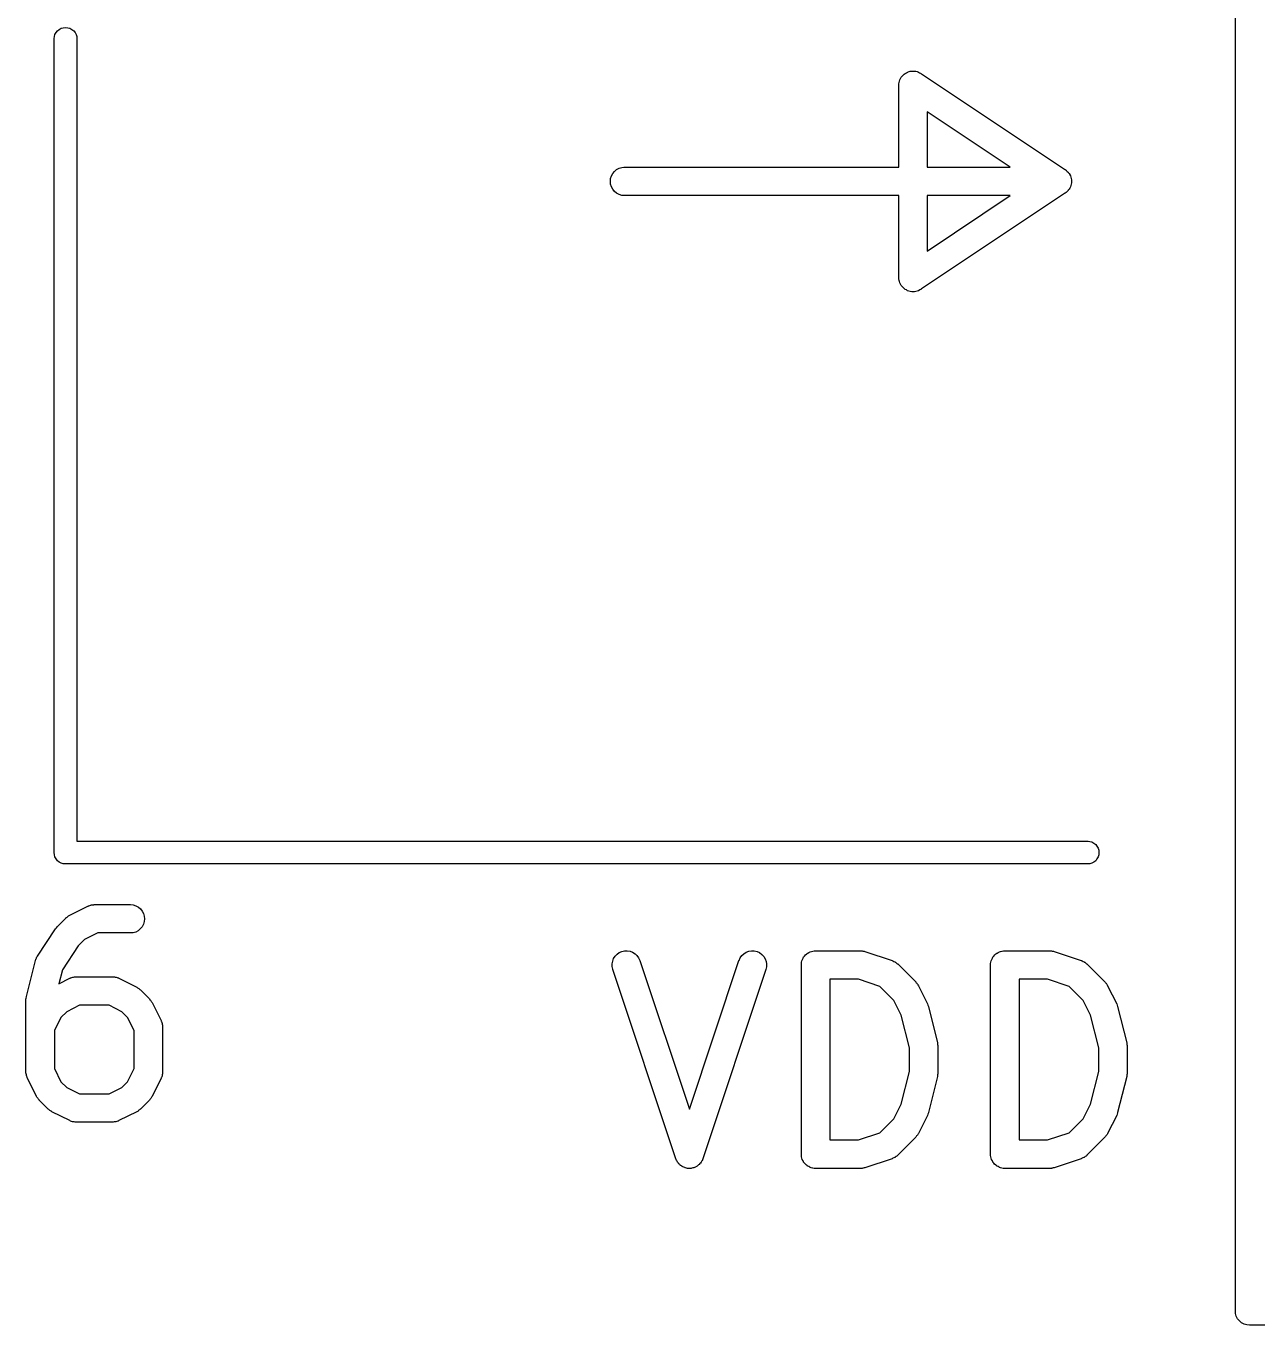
# Model space of a CAD drawing. Extents: x 123.1 to 175.8, y -128.4 to -81.3.
# Drawn here: x 156.51 to 163.02, y -109.9 to -103.04 of the extents above; entities that cross this region are included whole.
import ezdxf

# ---------------------------------------------------------------- set-up
doc = ezdxf.new("R2010")
doc.units = 0
doc.header["$MEASUREMENT"] = 0
doc.layers.add('BLACK', color=7, linetype='CONTINUOUS')

msp = doc.modelspace()

# ---------------------------------------------------------------- linework, layer by layer
at = {"layer": 'BLACK', "linetype": 'CONTINUOUS'}
for p, q in [((162.903, -109.822), (162.903, -99.6697)), ((156.689, -103.054), (156.699, -103.048)), ((156.699, -103.048), (156.71, -103.045)), ((156.71, -103.045), (156.722, -103.044)), ((156.722, -103.044), (156.734, -103.045)), ((156.734, -103.045), (156.745, -103.048)), ((156.745, -103.048), (156.755, -103.054)), ((156.662, -103.101), (156.663, -103.092)), ((156.662, -107.401), (156.662, -103.101)), ((156.663, -103.092), (156.666, -103.081)), ((156.666, -103.081), (156.672, -103.071)), ((156.672, -103.071), (156.679, -103.061)), ((156.679, -103.061), (156.689, -103.054)), ((156.755, -103.054), (156.765, -103.061)), ((156.765, -103.061), (156.772, -103.071)), ((156.772, -103.071), (156.778, -103.081)), ((156.778, -103.081), (156.781, -103.092)), ((156.781, -103.092), (156.782, -103.101)), ((156.782, -103.101), (156.782, -107.344)), ((161.128, -103.327), (161.13, -103.32)), ((161.13, -103.32), (161.134, -103.314)), ((161.13, -103.32), (161.13, -103.32)), ((161.13, -103.32), (161.13, -103.32)), ((161.134, -103.314), (161.137, -103.307)), ((161.137, -103.307), (161.143, -103.301)), ((161.137, -103.307), (161.137, -103.307)), ((161.137, -103.307), (161.137, -103.307)), ((161.143, -103.301), (161.147, -103.296)), ((161.147, -103.296), (161.153, -103.29)), ((161.147, -103.296), (161.147, -103.296)), ((161.147, -103.296), (161.147, -103.296)), ((161.153, -103.29), (161.158, -103.286)), ((161.158, -103.286), (161.165, -103.283)), ((161.158, -103.286), (161.158, -103.286)), ((161.158, -103.286), (161.158, -103.286)), ((161.165, -103.283), (161.171, -103.279)), ((161.171, -103.279), (161.179, -103.277)), ((161.171, -103.279), (161.171, -103.279)), ((161.171, -103.279), (161.171, -103.279)), ((161.179, -103.277), (161.185, -103.275)), ((161.185, -103.275), (161.193, -103.274)), ((161.185, -103.275), (161.185, -103.275)), ((161.185, -103.275), (161.185, -103.275)), ((161.193, -103.274), (161.2, -103.274)), ((161.2, -103.274), (161.2, -103.274)), ((161.2, -103.274), (161.2, -103.274)), ((161.2, -103.274), (161.208, -103.274)), ((161.208, -103.274), (161.215, -103.275)), ((161.215, -103.275), (161.215, -103.275)), ((161.215, -103.275), (161.215, -103.275)), ((161.215, -103.275), (161.222, -103.277)), ((161.222, -103.277), (161.229, -103.279)), ((161.229, -103.279), (161.229, -103.279)), ((161.229, -103.279), (161.229, -103.279)), ((161.229, -103.279), (161.235, -103.283)), ((161.235, -103.283), (161.239, -103.285)), ((161.239, -103.285), (161.239, -103.285)), ((161.239, -103.285), (161.242, -103.286)), ((161.242, -103.286), (161.245, -103.289)), ((161.245, -103.289), (162.001, -103.793)), ((161.125, -103.341), (161.126, -103.334)), ((161.125, -103.345), (161.125, -103.341)), ((161.125, -103.349), (161.125, -103.345)), ((161.125, -103.345), (161.125, -103.345)), ((161.125, -103.353), (161.125, -103.349)), ((161.125, -103.782), (161.125, -103.353)), ((161.126, -103.334), (161.128, -103.327)), ((161.126, -103.334), (161.126, -103.334)), ((161.126, -103.334), (161.126, -103.334)), ((161.714, -103.782), (161.275, -103.489)), ((161.275, -103.489), (161.275, -103.782)), ((159.623, -103.804), (159.634, -103.794)), ((159.634, -103.794), (159.647, -103.787)), ((159.647, -103.787), (159.661, -103.783)), ((159.661, -103.783), (159.672, -103.782)), ((159.672, -103.782), (161.125, -103.782)), ((161.275, -103.782), (161.714, -103.782)), ((162.001, -103.793), (162.004, -103.794)), ((162.004, -103.794), (162.004, -103.794)), ((162.004, -103.794), (162.004, -103.794)), ((162.004, -103.794), (162.009, -103.798)), ((162.009, -103.798), (162.009, -103.799)), ((162.009, -103.799), (162.015, -103.804)), ((159.601, -103.857), (159.602, -103.842)), ((159.602, -103.872), (159.601, -103.857)), ((159.602, -103.842), (159.606, -103.828)), ((159.606, -103.828), (159.613, -103.815)), ((159.613, -103.815), (159.623, -103.804)), ((162.015, -103.804), (162.015, -103.804)), ((162.015, -103.804), (162.015, -103.804)), ((162.015, -103.804), (162.015, -103.804)), ((162.015, -103.804), (162.015, -103.804)), ((162.015, -103.804), (162.019, -103.809)), ((162.019, -103.809), (162.02, -103.81)), ((162.02, -103.81), (162.025, -103.815)), ((162.025, -103.815), (162.025, -103.815)), ((162.025, -103.815), (162.025, -103.815)), ((162.025, -103.815), (162.025, -103.815)), ((162.025, -103.815), (162.025, -103.815)), ((162.025, -103.815), (162.028, -103.821)), ((162.028, -103.821), (162.028, -103.822)), ((162.028, -103.822), (162.032, -103.828)), ((162.032, -103.828), (162.032, -103.828)), ((162.032, -103.828), (162.032, -103.828)), ((162.032, -103.828), (162.032, -103.828)), ((162.032, -103.828), (162.032, -103.828)), ((162.032, -103.828), (162.034, -103.835)), ((162.034, -103.835), (162.034, -103.835)), ((162.034, -103.835), (162.036, -103.842)), ((162.036, -103.842), (162.036, -103.842)), ((162.036, -103.842), (162.036, -103.842)), ((162.036, -103.842), (162.036, -103.842)), ((162.036, -103.842), (162.036, -103.842)), ((162.036, -103.842), (162.037, -103.849)), ((162.037, -103.865), (162.036, -103.872)), ((162.037, -103.849), (162.037, -103.85)), ((162.037, -103.85), (162.037, -103.857)), ((162.037, -103.857), (162.037, -103.857)), ((162.037, -103.857), (162.037, -103.857)), ((162.037, -103.857), (162.037, -103.857)), ((162.037, -103.857), (162.037, -103.857)), ((162.037, -103.857), (162.037, -103.864)), ((162.037, -103.864), (162.037, -103.865)), ((159.606, -103.886), (159.602, -103.872)), ((159.613, -103.899), (159.606, -103.886)), ((159.623, -103.91), (159.613, -103.899)), ((159.634, -103.92), (159.623, -103.91)), ((159.647, -103.927), (159.634, -103.92)), ((159.661, -103.931), (159.647, -103.927)), ((159.672, -103.932), (159.661, -103.931)), ((161.125, -103.932), (159.672, -103.932)), ((161.125, -104.361), (161.125, -103.932)), ((162.001, -103.921), (161.245, -104.425)), ((161.275, -103.932), (161.275, -104.225)), ((161.275, -104.225), (161.714, -103.932)), ((161.714, -103.932), (161.275, -103.932)), ((162.004, -103.92), (162.001, -103.921)), ((162.009, -103.916), (162.004, -103.92)), ((162.004, -103.92), (162.004, -103.92)), ((162.004, -103.92), (162.004, -103.92)), ((162.015, -103.91), (162.009, -103.915)), ((162.009, -103.915), (162.009, -103.916)), ((162.019, -103.905), (162.015, -103.91)), ((162.015, -103.91), (162.015, -103.91)), ((162.015, -103.91), (162.015, -103.91)), ((162.015, -103.91), (162.015, -103.91)), ((162.015, -103.91), (162.015, -103.91)), ((162.02, -103.904), (162.019, -103.905)), ((162.025, -103.899), (162.02, -103.904)), ((162.028, -103.893), (162.025, -103.899)), ((162.025, -103.899), (162.025, -103.899)), ((162.025, -103.899), (162.025, -103.899)), ((162.025, -103.899), (162.025, -103.899)), ((162.025, -103.899), (162.025, -103.899)), ((162.032, -103.886), (162.028, -103.892)), ((162.028, -103.892), (162.028, -103.893)), ((162.034, -103.879), (162.032, -103.886)), ((162.032, -103.886), (162.032, -103.886)), ((162.032, -103.886), (162.032, -103.886)), ((162.032, -103.886), (162.032, -103.886)), ((162.032, -103.886), (162.032, -103.886)), ((162.036, -103.872), (162.034, -103.879)), ((162.034, -103.879), (162.034, -103.879)), ((162.036, -103.872), (162.036, -103.872)), ((162.036, -103.872), (162.036, -103.872)), ((162.036, -103.872), (162.036, -103.872)), ((162.036, -103.872), (162.036, -103.872)), ((161.125, -104.365), (161.125, -104.361)), ((161.125, -104.369), (161.125, -104.365)), ((161.125, -104.372), (161.125, -104.369)), ((161.125, -104.369), (161.125, -104.369)), ((161.126, -104.38), (161.125, -104.372)), ((161.128, -104.386), (161.126, -104.38)), ((161.126, -104.38), (161.126, -104.38)), ((161.126, -104.38), (161.126, -104.38)), ((161.13, -104.394), (161.128, -104.386)), ((161.134, -104.4), (161.13, -104.394)), ((161.13, -104.394), (161.13, -104.394)), ((161.13, -104.394), (161.13, -104.394)), ((161.137, -104.407), (161.134, -104.4)), ((161.142, -104.413), (161.137, -104.407)), ((161.137, -104.407), (161.137, -104.407)), ((161.137, -104.407), (161.137, -104.407)), ((161.147, -104.418), (161.142, -104.413)), ((161.153, -104.423), (161.147, -104.418)), ((161.147, -104.418), (161.147, -104.418)), ((161.147, -104.418), (161.147, -104.418)), ((161.158, -104.428), (161.153, -104.423)), ((161.165, -104.431), (161.158, -104.428)), ((161.158, -104.428), (161.158, -104.428)), ((161.158, -104.428), (161.158, -104.428)), ((161.171, -104.435), (161.165, -104.431)), ((161.178, -104.437), (161.171, -104.435)), ((161.171, -104.435), (161.171, -104.435)), ((161.171, -104.435), (161.171, -104.435)), ((161.185, -104.439), (161.178, -104.437)), ((161.193, -104.44), (161.185, -104.439)), ((161.185, -104.439), (161.185, -104.439)), ((161.185, -104.439), (161.185, -104.439)), ((161.2, -104.44), (161.193, -104.44)), ((161.208, -104.44), (161.2, -104.44)), ((161.2, -104.44), (161.2, -104.44)), ((161.2, -104.44), (161.2, -104.44)), ((161.215, -104.439), (161.208, -104.44)), ((161.222, -104.437), (161.215, -104.439)), ((161.215, -104.439), (161.215, -104.439)), ((161.215, -104.439), (161.215, -104.439)), ((161.229, -104.435), (161.222, -104.437)), ((161.236, -104.431), (161.229, -104.435)), ((161.229, -104.435), (161.229, -104.435)), ((161.229, -104.435), (161.229, -104.435)), ((161.239, -104.429), (161.236, -104.431)), ((161.242, -104.428), (161.239, -104.429)), ((161.239, -104.429), (161.239, -104.429)), ((161.245, -104.425), (161.242, -104.428)), ((156.782, -107.344), (162.125, -107.344)), ((162.125, -107.344), (162.134, -107.345)), ((162.134, -107.345), (162.145, -107.348)), ((162.145, -107.348), (162.155, -107.354)), ((162.155, -107.354), (162.165, -107.361)), ((162.165, -107.361), (162.172, -107.371)), ((162.172, -107.371), (162.178, -107.381)), ((156.662, -107.404), (156.662, -107.401)), ((156.663, -107.416), (156.662, -107.404)), ((156.666, -107.427), (156.663, -107.416)), ((156.672, -107.437), (156.666, -107.427)), ((156.679, -107.447), (156.672, -107.437)), ((162.172, -107.437), (162.165, -107.447)), ((162.178, -107.427), (162.172, -107.437)), ((162.178, -107.381), (162.181, -107.392)), ((162.181, -107.416), (162.178, -107.427)), ((162.181, -107.392), (162.182, -107.404)), ((162.182, -107.404), (162.181, -107.416)), ((156.689, -107.454), (156.679, -107.447)), ((156.699, -107.46), (156.689, -107.454)), ((156.71, -107.463), (156.699, -107.46)), ((156.719, -107.464), (156.71, -107.463)), ((156.722, -107.464), (156.719, -107.464)), ((156.719, -107.464), (156.719, -107.464)), ((156.725, -107.464), (156.722, -107.464)), ((162.125, -107.464), (156.725, -107.464)), ((162.134, -107.463), (162.125, -107.464)), ((162.145, -107.46), (162.134, -107.463)), ((162.155, -107.454), (162.145, -107.46)), ((162.165, -107.447), (162.155, -107.454)), ((156.745, -107.735), (156.84, -107.687)), ((156.84, -107.687), (156.841, -107.687)), ((156.841, -107.687), (156.843, -107.686)), ((156.843, -107.686), (156.845, -107.685)), ((156.845, -107.685), (156.85, -107.684)), ((156.85, -107.684), (156.855, -107.682)), ((156.855, -107.682), (156.857, -107.681)), ((156.857, -107.681), (156.859, -107.681)), ((156.859, -107.681), (156.865, -107.68)), ((156.865, -107.68), (156.87, -107.68)), ((156.87, -107.68), (156.872, -107.68)), ((156.872, -107.68), (156.874, -107.679)), ((156.874, -107.679), (157.064, -107.679)), ((157.064, -107.679), (157.066, -107.679)), ((157.066, -107.679), (157.08, -107.681)), ((157.08, -107.681), (157.094, -107.685)), ((157.094, -107.685), (157.107, -107.692)), ((157.107, -107.692), (157.118, -107.702)), ((157.118, -107.702), (157.127, -107.713)), ((157.127, -107.713), (157.134, -107.726)), ((156.678, -107.797), (156.726, -107.749)), ((156.726, -107.748), (156.73, -107.746)), ((156.726, -107.749), (156.726, -107.748)), ((156.73, -107.746), (156.733, -107.743)), ((156.733, -107.743), (156.735, -107.741)), ((156.735, -107.741), (156.738, -107.739)), ((156.738, -107.739), (156.742, -107.737)), ((156.742, -107.737), (156.745, -107.735)), ((157.134, -107.783), (157.127, -107.796)), ((157.134, -107.726), (157.138, -107.74)), ((157.138, -107.769), (157.134, -107.783)), ((157.138, -107.74), (157.139, -107.755)), ((157.139, -107.755), (157.138, -107.769)), ((156.573, -107.951), (156.669, -107.808)), ((156.669, -107.807), (156.674, -107.802)), ((156.669, -107.808), (156.669, -107.807)), ((156.669, -107.808), (156.669, -107.808)), ((156.669, -107.808), (156.669, -107.808)), ((156.669, -107.808), (156.669, -107.808)), ((156.674, -107.802), (156.678, -107.797)), ((156.892, -107.829), (156.823, -107.864)), ((157.064, -107.829), (156.892, -107.829)), ((157.079, -107.828), (157.064, -107.829)), ((157.093, -107.824), (157.079, -107.828)), ((157.106, -107.817), (157.093, -107.824)), ((157.117, -107.808), (157.106, -107.817)), ((157.127, -107.796), (157.117, -107.808)), ((156.789, -107.897), (156.706, -108.023)), ((156.823, -107.864), (156.789, -107.897)), ((156.516, -108.165), (156.563, -107.974)), ((156.563, -107.973), (156.565, -107.969)), ((156.563, -107.974), (156.563, -107.973)), ((156.565, -107.969), (156.567, -107.964)), ((156.567, -107.964), (156.568, -107.962)), ((156.568, -107.962), (156.569, -107.96)), ((156.569, -107.96), (156.571, -107.955)), ((156.571, -107.955), (156.573, -107.951)), ((159.61, -107.992), (159.613, -107.978)), ((159.613, -107.978), (159.618, -107.964)), ((159.618, -107.964), (159.626, -107.952)), ((159.626, -107.952), (159.636, -107.941)), ((159.636, -107.941), (159.648, -107.933)), ((159.648, -107.933), (159.661, -107.927)), ((159.661, -107.927), (159.676, -107.924)), ((159.676, -107.924), (159.69, -107.924)), ((159.69, -107.924), (159.705, -107.926)), ((159.705, -107.926), (159.718, -107.931)), ((159.718, -107.931), (159.731, -107.939)), ((159.731, -107.939), (159.741, -107.949)), ((159.741, -107.949), (159.75, -107.961)), ((159.75, -107.961), (159.756, -107.975)), ((159.756, -107.975), (160.018, -108.761)), ((160.018, -108.761), (160.28, -107.975)), ((160.28, -107.975), (160.281, -107.974)), ((160.281, -107.974), (160.287, -107.96)), ((160.287, -107.96), (160.295, -107.949)), ((160.295, -107.949), (160.306, -107.939)), ((160.306, -107.939), (160.318, -107.931)), ((160.318, -107.931), (160.332, -107.926)), ((160.332, -107.926), (160.347, -107.924)), ((160.347, -107.924), (160.361, -107.924)), ((160.361, -107.924), (160.376, -107.927)), ((160.376, -107.927), (160.389, -107.933)), ((160.389, -107.933), (160.401, -107.942)), ((160.401, -107.942), (160.411, -107.953)), ((160.411, -107.953), (160.419, -107.965)), ((160.419, -107.965), (160.424, -107.979)), ((160.424, -107.979), (160.426, -107.993)), ((160.61, -107.99), (160.611, -107.983)), ((160.61, -107.997), (160.61, -107.99)), ((160.611, -107.983), (160.613, -107.976)), ((160.611, -107.983), (160.611, -107.983)), ((160.611, -107.983), (160.611, -107.983)), ((160.613, -107.976), (160.616, -107.969)), ((160.616, -107.969), (160.619, -107.963)), ((160.616, -107.969), (160.616, -107.969)), ((160.616, -107.969), (160.616, -107.969)), ((160.619, -107.963), (160.622, -107.956)), ((160.622, -107.956), (160.623, -107.956)), ((160.623, -107.956), (160.627, -107.951)), ((160.623, -107.956), (160.623, -107.956)), ((160.627, -107.951), (160.632, -107.945)), ((160.632, -107.945), (160.638, -107.94)), ((160.632, -107.945), (160.632, -107.945)), ((160.632, -107.945), (160.632, -107.945)), ((160.638, -107.94), (160.643, -107.936)), ((160.643, -107.936), (160.643, -107.936)), ((160.643, -107.936), (160.644, -107.936)), ((160.644, -107.936), (160.65, -107.932)), ((160.65, -107.932), (160.656, -107.929)), ((160.656, -107.929), (160.656, -107.929)), ((160.656, -107.929), (160.657, -107.929)), ((160.657, -107.929), (160.663, -107.927)), ((160.663, -107.927), (160.67, -107.925)), ((160.67, -107.925), (160.67, -107.925)), ((160.67, -107.925), (160.671, -107.925)), ((160.671, -107.925), (160.678, -107.924)), ((160.678, -107.924), (160.685, -107.923)), ((160.685, -107.923), (160.923, -107.923)), ((160.923, -107.923), (160.924, -107.923)), ((160.924, -107.923), (160.928, -107.924)), ((160.928, -107.924), (160.932, -107.924)), ((160.932, -107.924), (160.935, -107.925)), ((160.935, -107.925), (160.938, -107.925)), ((160.938, -107.925), (160.942, -107.926)), ((160.942, -107.926), (160.946, -107.927)), ((160.946, -107.927), (161.089, -107.975)), ((161.089, -107.975), (161.09, -107.975)), ((161.09, -107.975), (161.092, -107.976)), ((161.092, -107.976), (161.094, -107.977)), ((161.094, -107.977), (161.099, -107.979)), ((161.099, -107.979), (161.104, -107.981)), ((161.104, -107.981), (161.105, -107.983)), ((161.105, -107.983), (161.107, -107.984)), ((161.107, -107.984), (161.111, -107.987)), ((161.111, -107.987), (161.115, -107.99)), ((161.115, -107.99), (161.117, -107.992)), ((161.61, -107.99), (161.611, -107.983)), ((161.61, -107.997), (161.61, -107.99)), ((161.611, -107.983), (161.613, -107.976)), ((161.611, -107.983), (161.611, -107.983)), ((161.611, -107.983), (161.611, -107.983)), ((161.613, -107.976), (161.616, -107.969)), ((161.616, -107.969), (161.619, -107.963)), ((161.616, -107.969), (161.616, -107.969)), ((161.616, -107.969), (161.616, -107.969)), ((161.619, -107.963), (161.622, -107.956)), ((161.622, -107.956), (161.623, -107.956)), ((161.623, -107.956), (161.627, -107.951)), ((161.623, -107.956), (161.623, -107.956)), ((161.627, -107.951), (161.632, -107.945)), ((161.632, -107.945), (161.638, -107.94)), ((161.632, -107.945), (161.632, -107.945)), ((161.632, -107.945), (161.632, -107.945)), ((161.638, -107.94), (161.643, -107.936)), ((161.643, -107.936), (161.643, -107.936)), ((161.643, -107.936), (161.644, -107.936)), ((161.644, -107.936), (161.65, -107.932)), ((161.65, -107.932), (161.656, -107.929)), ((161.656, -107.929), (161.656, -107.929)), ((161.656, -107.929), (161.657, -107.929)), ((161.657, -107.929), (161.663, -107.927)), ((161.663, -107.927), (161.67, -107.925)), ((161.67, -107.925), (161.67, -107.925)), ((161.67, -107.925), (161.671, -107.925)), ((161.671, -107.925), (161.678, -107.924)), ((161.678, -107.924), (161.685, -107.923)), ((161.685, -107.923), (161.923, -107.923)), ((161.923, -107.923), (161.924, -107.923)), ((161.924, -107.923), (161.928, -107.924)), ((161.928, -107.924), (161.932, -107.924)), ((161.932, -107.924), (161.935, -107.925)), ((161.935, -107.925), (161.938, -107.925)), ((161.938, -107.925), (161.942, -107.926)), ((161.942, -107.926), (161.946, -107.927)), ((161.946, -107.927), (162.089, -107.975)), ((162.089, -107.975), (162.09, -107.975)), ((162.09, -107.975), (162.092, -107.976)), ((162.092, -107.976), (162.094, -107.977)), ((162.094, -107.977), (162.099, -107.979)), ((162.099, -107.979), (162.104, -107.981)), ((162.104, -107.981), (162.105, -107.983)), ((162.105, -107.983), (162.107, -107.984)), ((162.107, -107.984), (162.111, -107.987)), ((162.111, -107.987), (162.115, -107.99)), ((162.115, -107.99), (162.117, -107.992)), ((156.706, -108.023), (156.687, -108.097)), ((159.61, -108.007), (159.61, -107.992)), ((159.613, -108.021), (159.61, -108.007)), ((159.614, -108.022), (159.613, -108.021)), ((159.947, -109.022), (159.614, -108.022)), ((160.422, -108.022), (160.089, -109.022)), ((160.426, -108.008), (160.422, -108.022)), ((160.426, -107.993), (160.426, -108.008)), ((160.61, -107.998), (160.61, -107.997)), ((160.61, -108.998), (160.61, -107.998)), ((160.61, -107.998), (160.61, -107.998)), ((160.61, -107.998), (160.61, -107.998)), ((160.61, -107.998), (160.61, -107.998)), ((161.117, -107.992), (161.119, -107.993)), ((161.119, -107.993), (161.214, -108.088)), ((161.61, -107.998), (161.61, -107.997)), ((161.61, -108.998), (161.61, -107.998)), ((161.61, -107.998), (161.61, -107.998)), ((161.61, -107.998), (161.61, -107.998)), ((161.61, -107.998), (161.61, -107.998)), ((162.117, -107.992), (162.119, -107.993)), ((162.119, -107.993), (162.214, -108.088)), ((156.687, -108.097), (156.745, -108.068)), ((156.745, -108.068), (156.746, -108.068)), ((156.746, -108.068), (156.748, -108.067)), ((156.748, -108.067), (156.75, -108.066)), ((156.75, -108.066), (156.755, -108.065)), ((156.755, -108.065), (156.76, -108.063)), ((156.76, -108.063), (156.762, -108.062)), ((156.762, -108.062), (156.764, -108.062)), ((156.764, -108.062), (156.769, -108.061)), ((156.769, -108.061), (156.774, -108.06)), ((156.774, -108.06), (156.777, -108.061)), ((156.777, -108.061), (156.779, -108.06)), ((156.779, -108.06), (156.969, -108.06)), ((156.969, -108.06), (156.97, -108.06)), ((156.97, -108.06), (156.972, -108.061)), ((156.972, -108.061), (156.975, -108.061)), ((156.975, -108.061), (156.98, -108.061)), ((156.98, -108.061), (156.985, -108.062)), ((156.985, -108.062), (156.987, -108.063)), ((156.987, -108.063), (156.989, -108.063)), ((156.989, -108.063), (156.994, -108.065)), ((156.994, -108.065), (156.999, -108.066)), ((156.999, -108.066), (157.001, -108.067)), ((157.001, -108.067), (157.003, -108.068)), ((157.003, -108.068), (157.098, -108.116)), ((157.098, -108.116), (157.099, -108.116)), ((157.099, -108.116), (157.102, -108.119)), ((157.102, -108.119), (157.106, -108.121)), ((157.106, -108.121), (157.109, -108.123)), ((157.109, -108.123), (157.111, -108.124)), ((157.111, -108.124), (157.114, -108.127)), ((157.114, -108.127), (157.118, -108.13)), ((160.76, -108.073), (160.76, -108.923)), ((160.911, -108.073), (160.76, -108.073)), ((161.025, -108.112), (160.911, -108.073)), ((161.099, -108.186), (161.025, -108.112)), ((161.214, -108.088), (161.215, -108.089)), ((161.215, -108.089), (161.217, -108.092)), ((161.217, -108.092), (161.22, -108.095)), ((161.22, -108.095), (161.222, -108.098)), ((161.222, -108.098), (161.224, -108.1)), ((161.224, -108.1), (161.226, -108.104)), ((161.226, -108.104), (161.228, -108.108)), ((161.228, -108.108), (161.276, -108.203)), ((161.76, -108.073), (161.76, -108.923)), ((161.911, -108.073), (161.76, -108.073)), ((162.025, -108.112), (161.911, -108.073)), ((162.099, -108.186), (162.025, -108.112)), ((162.214, -108.088), (162.215, -108.089)), ((162.215, -108.089), (162.217, -108.092)), ((162.217, -108.092), (162.22, -108.095)), ((162.22, -108.095), (162.222, -108.098)), ((162.222, -108.098), (162.224, -108.1)), ((162.224, -108.1), (162.226, -108.104)), ((162.226, -108.104), (162.228, -108.108)), ((162.228, -108.108), (162.276, -108.203)), ((156.513, -108.179), (156.514, -108.173)), ((156.513, -108.181), (156.513, -108.179)), ((156.513, -108.182), (156.513, -108.181)), ((156.513, -108.183), (156.513, -108.182)), ((156.513, -108.564), (156.513, -108.183)), ((156.514, -108.173), (156.515, -108.167)), ((156.515, -108.166), (156.516, -108.165)), ((156.515, -108.167), (156.515, -108.166)), ((157.118, -108.13), (157.165, -108.178)), ((157.165, -108.178), (157.166, -108.178)), ((157.166, -108.178), (157.168, -108.182)), ((157.168, -108.182), (157.171, -108.185)), ((157.171, -108.185), (157.173, -108.187)), ((157.173, -108.187), (157.175, -108.19)), ((157.175, -108.19), (157.177, -108.193)), ((157.177, -108.193), (157.179, -108.197)), ((157.179, -108.197), (157.227, -108.292)), ((161.138, -108.263), (161.099, -108.186)), ((162.138, -108.263), (162.099, -108.186)), ((156.728, -108.245), (156.698, -108.275)), ((156.796, -108.21), (156.728, -108.245)), ((156.952, -108.21), (156.796, -108.21)), ((157.02, -108.245), (156.952, -108.21)), ((157.05, -108.275), (157.02, -108.245)), ((161.181, -108.436), (161.138, -108.263)), ((161.276, -108.203), (161.276, -108.204)), ((161.276, -108.204), (161.276, -108.204)), ((161.276, -108.204), (161.276, -108.204)), ((161.276, -108.204), (161.279, -108.211)), ((161.279, -108.211), (161.281, -108.218)), ((161.281, -108.218), (161.281, -108.218)), ((161.281, -108.218), (161.281, -108.218)), ((161.281, -108.218), (161.329, -108.409)), ((162.181, -108.436), (162.138, -108.263)), ((162.276, -108.203), (162.276, -108.204)), ((162.276, -108.204), (162.276, -108.204)), ((162.276, -108.204), (162.276, -108.204)), ((162.276, -108.204), (162.279, -108.211)), ((162.279, -108.211), (162.281, -108.218)), ((162.281, -108.218), (162.281, -108.218)), ((162.281, -108.218), (162.281, -108.218)), ((162.281, -108.218), (162.329, -108.409)), ((156.698, -108.275), (156.663, -108.344)), ((157.085, -108.344), (157.05, -108.275)), ((157.227, -108.292), (157.227, -108.293)), ((157.227, -108.293), (157.228, -108.295)), ((157.228, -108.295), (157.229, -108.297)), ((157.229, -108.297), (157.231, -108.302)), ((157.231, -108.302), (157.232, -108.307)), ((157.232, -108.307), (157.233, -108.309)), ((157.233, -108.309), (157.233, -108.311)), ((157.233, -108.311), (157.234, -108.316)), ((157.234, -108.316), (157.235, -108.321)), ((157.235, -108.321), (157.234, -108.324)), ((157.234, -108.324), (157.235, -108.326)), ((157.235, -108.326), (157.235, -108.564)), ((156.663, -108.344), (156.663, -108.546)), ((157.085, -108.546), (157.085, -108.344)), ((161.181, -108.561), (161.181, -108.436)), ((161.329, -108.409), (161.329, -108.41)), ((161.329, -108.41), (161.329, -108.411)), ((161.329, -108.411), (161.33, -108.412)), ((161.33, -108.412), (161.33, -108.418)), ((161.33, -108.418), (161.331, -108.424)), ((161.331, -108.424), (161.331, -108.426)), ((161.331, -108.426), (161.331, -108.427)), ((161.331, -108.427), (161.331, -108.57)), ((162.181, -108.561), (162.181, -108.436)), ((162.329, -108.409), (162.329, -108.41)), ((162.329, -108.41), (162.329, -108.411)), ((162.329, -108.411), (162.33, -108.412)), ((162.33, -108.412), (162.33, -108.418)), ((162.33, -108.418), (162.331, -108.424)), ((162.331, -108.424), (162.331, -108.426)), ((162.331, -108.426), (162.331, -108.427)), ((162.331, -108.427), (162.331, -108.57)), ((156.513, -108.566), (156.513, -108.564)), ((156.513, -108.568), (156.513, -108.566)), ((156.514, -108.573), (156.513, -108.568)), ((156.515, -108.578), (156.514, -108.573)), ((156.515, -108.581), (156.515, -108.578)), ((156.516, -108.583), (156.515, -108.581)), ((156.517, -108.588), (156.516, -108.583)), ((156.519, -108.592), (156.517, -108.588)), ((156.52, -108.594), (156.519, -108.592)), ((156.521, -108.597), (156.52, -108.594)), ((156.569, -108.693), (156.521, -108.597)), ((156.521, -108.597), (156.521, -108.597)), ((156.663, -108.546), (156.698, -108.615)), ((157.05, -108.615), (157.085, -108.546)), ((157.227, -108.597), (157.179, -108.693)), ((157.228, -108.595), (157.227, -108.597)), ((157.229, -108.593), (157.228, -108.595)), ((157.23, -108.589), (157.229, -108.593)), ((157.232, -108.584), (157.23, -108.589)), ((157.233, -108.579), (157.232, -108.582)), ((157.232, -108.582), (157.232, -108.584)), ((157.234, -108.574), (157.233, -108.579)), ((157.235, -108.565), (157.234, -108.567)), ((157.234, -108.567), (157.235, -108.569)), ((157.235, -108.569), (157.234, -108.574)), ((157.235, -108.564), (157.235, -108.565)), ((161.138, -108.734), (161.181, -108.561)), ((161.329, -108.588), (161.281, -108.778)), ((161.33, -108.579), (161.329, -108.585)), ((161.329, -108.585), (161.329, -108.587)), ((161.329, -108.587), (161.329, -108.588)), ((161.331, -108.574), (161.33, -108.579)), ((161.331, -108.57), (161.331, -108.571)), ((161.331, -108.571), (161.331, -108.572)), ((161.331, -108.572), (161.331, -108.574)), ((162.138, -108.734), (162.181, -108.561)), ((162.329, -108.588), (162.281, -108.778)), ((162.33, -108.579), (162.329, -108.585)), ((162.329, -108.585), (162.329, -108.587)), ((162.329, -108.587), (162.329, -108.588)), ((162.331, -108.574), (162.33, -108.579)), ((162.331, -108.57), (162.331, -108.571)), ((162.331, -108.571), (162.331, -108.572)), ((162.331, -108.572), (162.331, -108.574)), ((156.698, -108.615), (156.728, -108.645)), ((156.728, -108.645), (156.796, -108.679)), ((156.952, -108.679), (157.02, -108.645)), ((157.02, -108.645), (157.05, -108.615)), ((156.571, -108.696), (156.569, -108.693)), ((156.573, -108.7), (156.571, -108.696)), ((156.575, -108.702), (156.573, -108.7)), ((156.577, -108.705), (156.575, -108.702)), ((156.58, -108.708), (156.577, -108.705)), ((156.582, -108.711), (156.58, -108.708)), ((156.583, -108.712), (156.582, -108.711)), ((156.63, -108.76), (156.583, -108.712)), ((156.796, -108.679), (156.952, -108.679)), ((157.165, -108.712), (157.118, -108.76)), ((157.168, -108.709), (157.165, -108.712)), ((157.171, -108.706), (157.168, -108.709)), ((157.172, -108.703), (157.171, -108.706)), ((157.174, -108.701), (157.172, -108.703)), ((157.176, -108.697), (157.174, -108.701)), ((157.179, -108.694), (157.176, -108.697)), ((157.179, -108.693), (157.179, -108.694)), ((161.099, -108.811), (161.138, -108.734)), ((162.099, -108.811), (162.138, -108.734)), ((156.634, -108.762), (156.63, -108.76)), ((156.637, -108.765), (156.634, -108.762)), ((156.639, -108.767), (156.637, -108.765)), ((156.642, -108.769), (156.639, -108.767)), ((156.646, -108.771), (156.642, -108.769)), ((156.649, -108.773), (156.646, -108.771)), ((156.65, -108.774), (156.649, -108.773)), ((156.745, -108.821), (156.65, -108.774)), ((157.098, -108.774), (157.003, -108.821)), ((157.102, -108.772), (157.098, -108.774)), ((157.105, -108.77), (157.102, -108.772)), ((157.108, -108.768), (157.105, -108.77)), ((157.11, -108.766), (157.108, -108.768)), ((157.113, -108.763), (157.11, -108.766)), ((157.117, -108.761), (157.113, -108.763)), ((157.118, -108.76), (157.117, -108.761)), ((161.025, -108.885), (161.099, -108.811)), ((161.276, -108.794), (161.228, -108.889)), ((161.278, -108.787), (161.276, -108.793)), ((161.276, -108.793), (161.276, -108.794)), ((161.276, -108.794), (161.276, -108.794)), ((161.281, -108.78), (161.278, -108.787)), ((161.281, -108.778), (161.281, -108.779)), ((161.281, -108.779), (161.281, -108.78)), ((161.281, -108.78), (161.281, -108.78)), ((162.025, -108.885), (162.099, -108.811)), ((162.276, -108.794), (162.228, -108.889)), ((162.278, -108.787), (162.276, -108.793)), ((162.276, -108.793), (162.276, -108.794)), ((162.276, -108.794), (162.276, -108.794)), ((162.281, -108.78), (162.278, -108.787)), ((162.281, -108.778), (162.281, -108.779)), ((162.281, -108.779), (162.281, -108.78)), ((162.281, -108.78), (162.281, -108.78)), ((156.747, -108.822), (156.745, -108.821)), ((156.749, -108.823), (156.747, -108.822)), ((156.754, -108.825), (156.749, -108.823)), ((156.759, -108.827), (156.754, -108.825)), ((156.761, -108.827), (156.759, -108.827)), ((156.763, -108.828), (156.761, -108.827)), ((156.768, -108.828), (156.763, -108.828)), ((156.773, -108.829), (156.768, -108.828)), ((156.776, -108.829), (156.773, -108.829)), ((156.778, -108.829), (156.776, -108.829)), ((156.779, -108.829), (156.778, -108.829)), ((156.969, -108.829), (156.779, -108.829)), ((156.971, -108.829), (156.969, -108.829)), ((156.974, -108.829), (156.971, -108.829)), ((156.979, -108.828), (156.974, -108.829)), ((156.984, -108.828), (156.979, -108.828)), ((156.986, -108.827), (156.984, -108.828)), ((156.988, -108.827), (156.986, -108.827)), ((156.993, -108.825), (156.988, -108.827)), ((156.998, -108.824), (156.993, -108.825)), ((157, -108.823), (156.998, -108.824)), ((157.002, -108.822), (157, -108.823)), ((157.003, -108.821), (157.002, -108.822)), ((160.76, -108.923), (160.911, -108.923)), ((160.911, -108.923), (161.025, -108.885)), ((161.214, -108.909), (161.119, -109.004)), ((161.217, -108.905), (161.214, -108.909)), ((161.219, -108.902), (161.217, -108.905)), ((161.221, -108.9), (161.219, -108.902)), ((161.223, -108.897), (161.221, -108.9)), ((161.225, -108.894), (161.223, -108.897)), ((161.227, -108.89), (161.225, -108.894)), ((161.228, -108.889), (161.227, -108.89)), ((161.76, -108.923), (161.911, -108.923)), ((161.911, -108.923), (162.025, -108.885)), ((162.214, -108.909), (162.119, -109.004)), ((162.217, -108.905), (162.214, -108.909)), ((162.219, -108.902), (162.217, -108.905)), ((162.221, -108.9), (162.219, -108.902)), ((162.223, -108.897), (162.221, -108.9)), ((162.225, -108.894), (162.223, -108.897)), ((162.227, -108.89), (162.225, -108.894)), ((162.228, -108.889), (162.227, -108.89)), ((160.61, -109.005), (160.61, -108.998)), ((160.611, -109.012), (160.61, -109.005)), ((160.611, -109.013), (160.611, -109.012)), ((160.613, -109.02), (160.611, -109.013)), ((160.611, -109.013), (160.611, -109.013)), ((160.615, -109.026), (160.613, -109.02)), ((161.093, -109.02), (161.091, -109.021)), ((161.098, -109.018), (161.093, -109.02)), ((161.103, -109.016), (161.098, -109.018)), ((161.105, -109.015), (161.103, -109.016)), ((161.106, -109.014), (161.105, -109.015)), ((161.11, -109.01), (161.106, -109.014)), ((161.115, -109.008), (161.11, -109.01)), ((161.116, -109.006), (161.115, -109.008)), ((161.118, -109.005), (161.116, -109.006)), ((161.119, -109.004), (161.118, -109.005)), ((161.61, -109.005), (161.61, -108.998)), ((161.611, -109.012), (161.61, -109.005)), ((161.611, -109.013), (161.611, -109.012)), ((161.613, -109.02), (161.611, -109.013)), ((161.611, -109.013), (161.611, -109.013)), ((161.615, -109.026), (161.613, -109.02)), ((162.093, -109.02), (162.091, -109.021)), ((162.098, -109.018), (162.093, -109.02)), ((162.103, -109.016), (162.098, -109.018)), ((162.105, -109.015), (162.103, -109.016)), ((162.106, -109.014), (162.105, -109.015)), ((162.11, -109.01), (162.106, -109.014)), ((162.115, -109.008), (162.11, -109.01)), ((162.116, -109.006), (162.115, -109.008)), ((162.118, -109.005), (162.116, -109.006)), ((162.119, -109.004), (162.118, -109.005)), ((159.949, -109.027), (159.947, -109.022)), ((159.951, -109.032), (159.949, -109.027)), ((159.952, -109.034), (159.951, -109.032)), ((159.953, -109.035), (159.952, -109.034)), ((159.956, -109.04), (159.953, -109.035)), ((159.959, -109.044), (159.956, -109.04)), ((159.96, -109.046), (159.959, -109.044)), ((159.961, -109.047), (159.96, -109.046)), ((159.965, -109.051), (159.961, -109.047)), ((159.969, -109.055), (159.965, -109.051)), ((159.97, -109.056), (159.969, -109.055)), ((159.972, -109.058), (159.97, -109.056)), ((159.976, -109.06), (159.972, -109.058)), ((159.98, -109.063), (159.976, -109.06)), ((159.982, -109.064), (159.98, -109.063)), ((159.984, -109.065), (159.982, -109.064)), ((159.989, -109.067), (159.984, -109.065)), ((159.994, -109.069), (159.989, -109.067)), ((159.996, -109.07), (159.994, -109.069)), ((159.998, -109.071), (159.996, -109.07)), ((160.003, -109.072), (159.998, -109.071)), ((160.008, -109.073), (160.003, -109.072)), ((160.01, -109.073), (160.008, -109.073)), ((160.012, -109.073), (160.01, -109.073)), ((160.017, -109.073), (160.012, -109.073)), ((160.023, -109.073), (160.017, -109.073)), ((160.025, -109.073), (160.023, -109.073)), ((160.027, -109.073), (160.025, -109.073)), ((160.032, -109.072), (160.027, -109.073)), ((160.037, -109.071), (160.032, -109.072)), ((160.039, -109.07), (160.037, -109.071)), ((160.041, -109.07), (160.039, -109.07)), ((160.046, -109.068), (160.041, -109.07)), ((160.051, -109.066), (160.046, -109.068)), ((160.053, -109.065), (160.051, -109.066)), ((160.055, -109.064), (160.053, -109.065)), ((160.059, -109.061), (160.055, -109.064)), ((160.063, -109.058), (160.059, -109.061)), ((160.065, -109.057), (160.063, -109.058)), ((160.067, -109.055), (160.065, -109.057)), ((160.07, -109.052), (160.067, -109.055)), ((160.074, -109.048), (160.07, -109.052)), ((160.075, -109.046), (160.074, -109.048)), ((160.077, -109.045), (160.075, -109.046)), ((160.08, -109.041), (160.077, -109.045)), ((160.083, -109.036), (160.08, -109.041)), ((160.084, -109.034), (160.083, -109.036)), ((160.085, -109.033), (160.084, -109.034)), ((160.087, -109.028), (160.085, -109.033)), ((160.089, -109.023), (160.087, -109.028)), ((160.089, -109.022), (160.089, -109.023)), ((160.615, -109.027), (160.615, -109.026)), ((160.619, -109.033), (160.615, -109.027)), ((160.615, -109.027), (160.615, -109.027)), ((160.622, -109.039), (160.619, -109.033)), ((160.622, -109.04), (160.622, -109.039)), ((160.627, -109.045), (160.622, -109.04)), ((160.622, -109.04), (160.622, -109.04)), ((160.631, -109.051), (160.627, -109.045)), ((160.637, -109.056), (160.631, -109.051)), ((160.631, -109.051), (160.631, -109.051)), ((160.631, -109.051), (160.631, -109.051)), ((160.642, -109.06), (160.637, -109.056)), ((160.643, -109.06), (160.642, -109.06)), ((160.643, -109.061), (160.643, -109.06)), ((160.649, -109.064), (160.643, -109.061)), ((160.655, -109.067), (160.649, -109.064)), ((160.656, -109.068), (160.655, -109.067)), ((160.655, -109.067), (160.655, -109.067)), ((160.662, -109.07), (160.656, -109.068)), ((160.669, -109.072), (160.662, -109.07)), ((160.67, -109.072), (160.669, -109.072)), ((160.669, -109.072), (160.669, -109.072)), ((160.677, -109.073), (160.67, -109.072)), ((160.684, -109.073), (160.677, -109.073)), ((160.685, -109.073), (160.684, -109.073)), ((160.684, -109.073), (160.684, -109.073)), ((160.684, -109.073), (160.684, -109.073)), ((160.684, -109.073), (160.684, -109.073)), ((160.923, -109.073), (160.685, -109.073)), ((160.927, -109.073), (160.923, -109.073)), ((160.931, -109.073), (160.927, -109.073)), ((160.934, -109.072), (160.931, -109.073)), ((160.937, -109.072), (160.934, -109.072)), ((160.941, -109.071), (160.937, -109.072)), ((160.945, -109.07), (160.941, -109.071)), ((160.946, -109.07), (160.945, -109.07)), ((161.089, -109.022), (160.946, -109.07)), ((161.091, -109.021), (161.089, -109.022)), ((161.615, -109.027), (161.615, -109.026)), ((161.619, -109.033), (161.615, -109.027)), ((161.615, -109.027), (161.615, -109.027)), ((161.622, -109.039), (161.619, -109.033)), ((161.622, -109.04), (161.622, -109.039)), ((161.627, -109.045), (161.622, -109.04)), ((161.622, -109.04), (161.622, -109.04)), ((161.631, -109.051), (161.627, -109.045)), ((161.637, -109.056), (161.631, -109.051)), ((161.631, -109.051), (161.631, -109.051)), ((161.631, -109.051), (161.631, -109.051)), ((161.642, -109.06), (161.637, -109.056)), ((161.643, -109.06), (161.642, -109.06)), ((161.643, -109.061), (161.643, -109.06)), ((161.649, -109.064), (161.643, -109.061)), ((161.655, -109.067), (161.649, -109.064)), ((161.656, -109.068), (161.655, -109.067)), ((161.655, -109.067), (161.655, -109.067)), ((161.662, -109.07), (161.656, -109.068)), ((161.669, -109.072), (161.662, -109.07)), ((161.67, -109.072), (161.669, -109.072)), ((161.669, -109.072), (161.669, -109.072)), ((161.677, -109.073), (161.67, -109.072)), ((161.684, -109.073), (161.677, -109.073)), ((161.685, -109.073), (161.684, -109.073)), ((161.684, -109.073), (161.684, -109.073)), ((161.684, -109.073), (161.684, -109.073)), ((161.684, -109.073), (161.684, -109.073)), ((161.923, -109.073), (161.685, -109.073)), ((161.927, -109.073), (161.923, -109.073)), ((161.931, -109.073), (161.927, -109.073)), ((161.934, -109.072), (161.931, -109.073)), ((161.937, -109.072), (161.934, -109.072)), ((161.941, -109.071), (161.937, -109.072)), ((161.945, -109.07), (161.941, -109.071)), ((161.946, -109.07), (161.945, -109.07)), ((162.089, -109.022), (161.946, -109.07)), ((162.091, -109.021), (162.089, -109.022)), ((162.903, -109.826), (162.903, -109.822)), ((162.904, -109.841), (162.903, -109.826)), ((162.908, -109.855), (162.904, -109.841)), ((162.915, -109.868), (162.908, -109.855)), ((162.925, -109.879), (162.915, -109.868)), ((162.936, -109.889), (162.925, -109.879)), ((162.949, -109.896), (162.936, -109.889)), ((162.963, -109.9), (162.949, -109.896)), ((162.978, -109.901), (162.963, -109.9)), ((162.982, -109.901), (162.978, -109.901)), ((173.134, -109.901), (162.982, -109.901))]:
    msp.add_line(p, q, dxfattribs=at)

doc.saveas('drawing.dxf')
